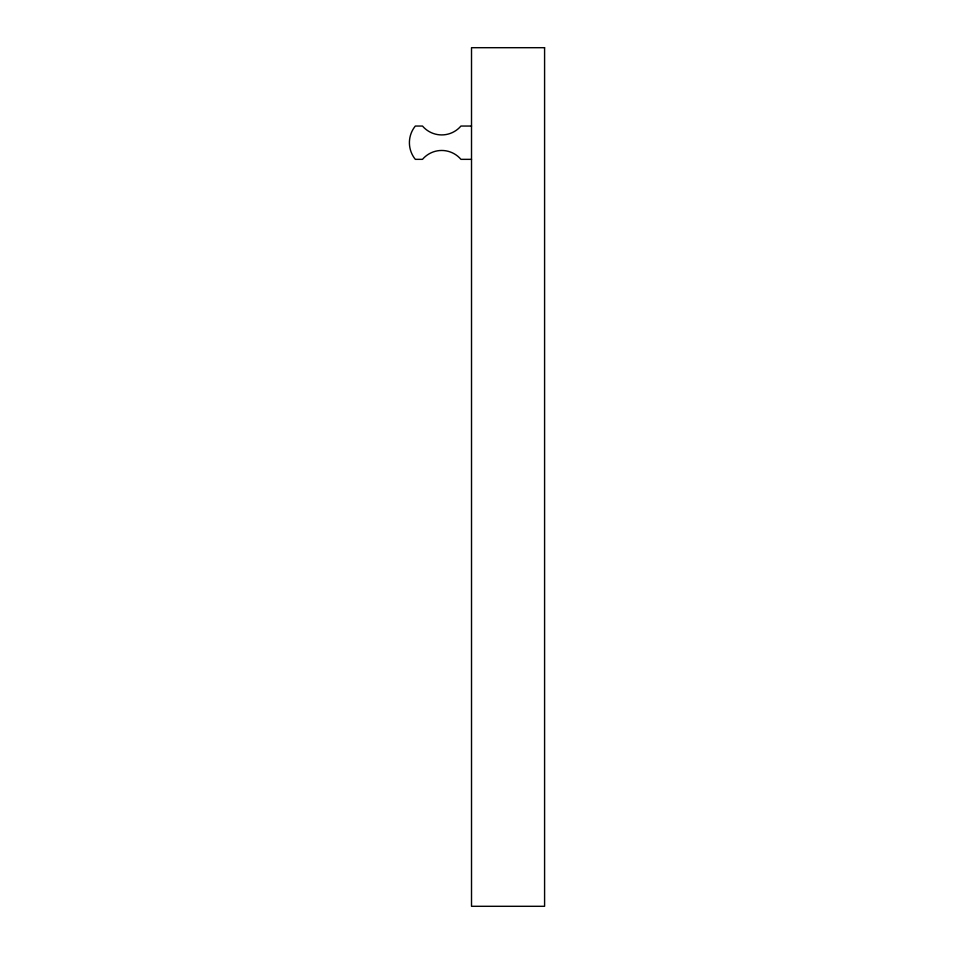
<?xml version="1.0" encoding="UTF-8"?>
<svg xmlns="http://www.w3.org/2000/svg" width="954" height="954" viewBox="0 0 954 954"><rect width="100%" height="100%" fill="white"/><g stroke="black" fill="none" stroke-linecap="round" stroke-linejoin="round"><path stroke-width="1.43" d="M471.514 126.047L460.937 126.047A25.257 25.257 0 0 1 422.491 126.047L415.324 126.047A26.378 26.378 0 0 0 415.324 159.342L422.491 159.342A25.257 25.257 0 0 1 460.937 159.342L471.514 159.342M544.591 47.7L471.514 47.7L471.514 906.3L544.591 906.3L544.591 47.7"/></g></svg>
